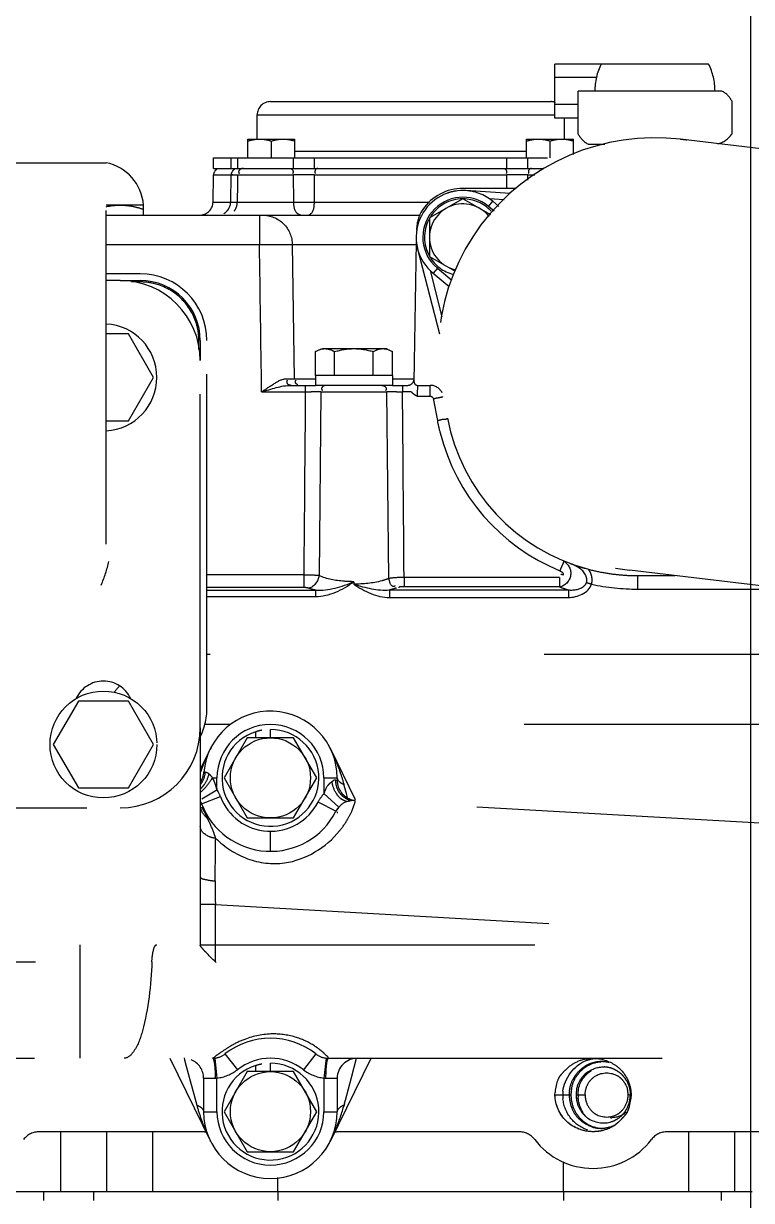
# Model space of a CAD drawing. Header units: millimetres. Extents: x 17886 to 18265, y -8727 to -7321.
# Drawn here: x 17937.398 to 17938.488, y -8656.784 to -8655.021 of the extents above; entities that cross this region are included whole.
import ezdxf

# ---------------------------------------------------------------- set-up
doc = ezdxf.new("R2010")
doc.units = ezdxf.units.MM
doc.linetypes.add('EPL_DASH', pattern=[1, 0.5, -0.5])
for name, color, linetype in [('2630754_DKREDXF_CONTINUOUS_LINE', 7, 'Continuous'), ('3884027_DKREDXF_CONTINUOUS_LINE', 7, 'Continuous'), ('8T4224_DXF_CONTINUOUS_LINE', 7, 'Continuous'), ('8T4908_DXF_CONTINUOUS_LINE', 7, 'Continuous')]:
    doc.layers.add(name, color=color, linetype=linetype)
doc.layers.add('CRTANJE', color=4, linetype='Continuous', lineweight=30)

msp = doc.modelspace()

# ---------------------------------------------------------------- linework, layer by layer
at = {"layer": '2630754_DKREDXF_CONTINUOUS_LINE', "color": 7, "linetype": 'EPL_DASH'}
for p, q in [((17937.52197, -8655.80057), (17937.52197, -8654.47557)), ((17937.02197, -8655.22907), (17937.52197, -8655.22907)), ((17937.54297, -8655.40557), (17937.52197, -8655.40557)), ((17937.66297, -8656.07557), (17937.66297, -8655.52557)), ((17936.99297, -8656.19557), (17937.54297, -8656.19557))]:
    msp.add_line(p, q, dxfattribs=at)
for centre, radius, start, end in [((17937.54297, -8655.52557), 0.12, 0, 90), ((17937.26797, -8655.80057), 0.26, 167.99041, 12.00959), ((17937.26797, -8655.80057), 0.254, 180, 0), ((17937.51797, -8656.05057), 0.045, 25.22673, 154.77327), ((17937.54297, -8656.07557), 0.12, 270, 0)]:
    msp.add_arc(centre, radius, start, end, dxfattribs=at)
at = {"layer": '3884027_DKREDXF_CONTINUOUS_LINE', "color": 6, "linetype": 'EPL_DASH'}
for p, q in [((17938.19355, -8655.16213), (17938.19355, -8655.0813)), ((17938.42397, -8655.0813), (17938.19355, -8655.0813)), ((17938.25585, -8655.10151), (17938.19355, -8655.10151)), ((17938.22855, -8655.18608), (17938.22855, -8655.12172)), ((17937.76797, -8655.13757), (17938.18797, -8655.13757)), ((17938.22855, -8655.14192), (17938.19355, -8655.14192)), ((17938.45855, -8655.13658), (17938.45855, -8655.18608)), ((17937.74797, -8655.19357), (17937.74797, -8655.15757)), ((17937.74797, -8655.15757), (17938.19355, -8655.15757)), ((17938.22855, -8655.16213), (17938.19355, -8655.16213)), ((17938.20797, -8655.19357), (17938.20797, -8655.16213)), ((17937.73437, -8655.22157), (17937.73437, -8655.19357)), ((17937.73437, -8655.19357), (17937.80437, -8655.19357)), ((17937.76937, -8655.22157), (17937.76937, -8655.19669)), ((17937.80437, -8655.22157), (17937.80437, -8655.19357)), ((17938.15157, -8655.22157), (17938.15157, -8655.19357)), ((17938.15157, -8655.19357), (17938.22157, -8655.19357)), ((17938.18657, -8655.22157), (17938.18657, -8655.19669)), ((17938.22157, -8655.21668), (17938.22157, -8655.19357)), ((17939.77205, -8655.35852), (17938.38175, -8655.19397)), ((17937.80437, -8655.21157), (17938.15157, -8655.21157)), ((17937.68297, -8655.23757), (17937.68297, -8655.22157)), ((17937.68297, -8655.22157), (17938.2087, -8655.22157)), ((17937.70937, -8655.23757), (17937.70937, -8655.22157)), ((17937.7194, -8655.23757), (17937.7194, -8655.22157)), ((17937.80257, -8655.23757), (17937.80257, -8655.22157)), ((17937.83383, -8655.23757), (17937.83383, -8655.22157)), ((17938.12211, -8655.23757), (17938.12211, -8655.22157)), ((17938.15337, -8655.23757), (17938.15337, -8655.22157)), ((17937.68209, -8655.28792), (17937.6828, -8655.24739)), ((17937.6828, -8655.24739), (17937.80261, -8655.24739)), ((17937.70849, -8655.28792), (17937.7092, -8655.24739)), ((17937.71156, -8655.24739), (17937.7092, -8655.24739)), ((17937.71897, -8655.26091), (17937.71922, -8655.24739)), ((17937.80276, -8655.28792), (17937.80261, -8655.24739)), ((17937.83382, -8655.28792), (17937.83382, -8655.24739)), ((17937.83382, -8655.24739), (17938.12211, -8655.24739)), ((17938.12211, -8655.26757), (17938.12211, -8655.24739)), ((17938.1533, -8655.2552), (17938.15332, -8655.24739)), ((17938.15332, -8655.24739), (17938.1636, -8655.24739)), ((17937.71847, -8655.28792), (17937.71897, -8655.26091)), ((17938.13604, -8655.26757), (17938.05611, -8655.26757)), ((17938.12672, -8655.27501), (17938.0605, -8655.27084)), ((17937.68209, -8655.28792), (17937.80276, -8655.28792)), ((17937.83382, -8655.28792), (17938.00588, -8655.28792)), ((17938.05611, -8655.28297), (17938.00611, -8655.31184)), ((17938.09797, -8655.30714), (17938.05611, -8655.28297)), ((17938.09438, -8655.2945), (17938.10076, -8655.28679)), ((17938.11776, -8655.28447), (17938.09586, -8655.28309)), ((17938.1101, -8655.29453), (17938.10076, -8655.28679)), ((17937.57797, -8655.29257), (17937.52197, -8655.29257)), ((17937.52197, -8655.30757), (17937.99125, -8655.30757)), ((17937.57797, -8655.30757), (17937.57797, -8655.29257)), ((17937.75158, -8655.30757), (17937.75158, -8655.35178)), ((17938.10315, -8655.30176), (17938.09438, -8655.2945)), ((17938.00611, -8655.31184), (17938.00611, -8655.36957)), ((17937.98703, -8655.33009), (17937.98709, -8655.32667)), ((17937.52197, -8655.35178), (17937.75158, -8655.35178)), ((17937.80392, -8655.55274), (17937.80078, -8655.35178)), ((17937.80078, -8655.35178), (17937.98665, -8655.35178)), ((17937.98306, -8655.55748), (17937.98673, -8655.34738)), ((17937.98829, -8655.35804), (17938.02089, -8655.48557)), ((17938.00611, -8655.36957), (17938.04437, -8655.39167)), ((17938.00691, -8655.3905), (17938.02471, -8655.46014)), ((17938.01784, -8655.38692), (17938.01146, -8655.39462)), ((17938.01146, -8655.39462), (17938.03556, -8655.41458)), ((17938.01784, -8655.38692), (17938.03943, -8655.40479)), ((17937.54297, -8655.40557), (17937.57297, -8655.40557)), ((17937.66297, -8655.49557), (17937.66297, -8655.52557)), ((17937.83523, -8655.54757), (17937.83523, -8655.51203)), ((17937.84599, -8655.50757), (17937.94297, -8655.50757)), ((17937.8641, -8655.54757), (17937.8641, -8655.51203)), ((17937.92184, -8655.54757), (17937.92184, -8655.51203)), ((17937.9507, -8655.54757), (17937.9507, -8655.51203)), ((17937.80392, -8655.55274), (17937.83547, -8655.55274)), ((17937.83547, -8655.54757), (17937.83547, -8655.56257)), ((17937.86387, -8655.54757), (17937.83547, -8655.54757)), ((17937.92136, -8655.54757), (17937.86458, -8655.54757)), ((17937.95047, -8655.54757), (17937.92207, -8655.54757)), ((17937.95047, -8655.54757), (17937.95047, -8655.56257)), ((17937.95047, -8655.55274), (17937.98314, -8655.55274)), ((17937.75484, -8655.57239), (17937.82019, -8655.57239)), ((17937.79895, -8655.56257), (17937.83547, -8655.56257)), ((17937.82019, -8655.56257), (17937.82019, -8655.57239)), ((17937.84353, -8655.57239), (17937.84082, -8655.84766)), ((17937.84353, -8655.57239), (17937.85527, -8655.57239)), ((17937.85527, -8655.57239), (17937.86942, -8655.57239)), ((17937.86942, -8655.57239), (17937.91652, -8655.57239)), ((17937.91652, -8655.57239), (17937.93068, -8655.57239)), ((17937.93068, -8655.57239), (17937.93493, -8655.57239)), ((17937.93493, -8655.57239), (17937.94241, -8655.57239)), ((17937.94516, -8655.85187), (17937.94241, -8655.57239)), ((17937.95047, -8655.56257), (17937.96575, -8655.56257)), ((17937.98806, -8655.56257), (17938.00718, -8655.56257)), ((17938.00718, -8655.57131), (17938.00718, -8655.56351)), ((17938.00718, -8655.57877), (17938.00718, -8655.57131)), ((17937.98769, -8655.57877), (17938.00718, -8655.57877)), ((17937.81793, -8655.84664), (17937.67297, -8655.84664)), ((17937.81793, -8655.84664), (17937.81793, -8655.86551)), ((17938.20066, -8655.85034), (17937.96804, -8655.85034)), ((17938.20066, -8655.85034), (17938.20066, -8655.86449)), ((17939.69565, -8656.00401), (17938.30535, -8655.83946)), ((17938.31797, -8655.86779), (17938.31797, -8655.84757)), ((17938.31797, -8655.84757), (17938.37384, -8655.84757)), ((17937.81793, -8655.86551), (17937.67297, -8655.86551)), ((17937.67297, -8655.86943), (17937.83552, -8655.86943)), ((17937.83552, -8655.86943), (17937.83552, -8655.87887)), ((17937.89297, -8655.85667), (17937.89297, -8655.86037)), ((17937.9461, -8655.86902), (17937.9461, -8655.87542)), ((17937.9461, -8655.86902), (17938.21401, -8655.86902)), ((17938.20068, -8655.86449), (17937.96804, -8655.86449)), ((17938.21401, -8655.86902), (17938.21401, -8655.88035)), ((17938.31797, -8655.86779), (17938.5447, -8655.86779)), ((17937.67297, -8655.87887), (17937.83552, -8655.87887)), ((17937.9461, -8655.87542), (17937.9461, -8655.88035)), ((17937.9461, -8655.88035), (17938.21401, -8655.88035)), ((17938.67797, -8655.96557), (17937.67297, -8655.96557)), ((17937.66297, -8656.07557), (17937.66297, -8656.40057)), ((17937.708, -8656.07057), (17937.66938, -8656.07057)), ((17938.64799, -8656.07057), (17937.82797, -8656.07057)), ((17937.73333, -8656.09057), (17937.69869, -8656.15057)), ((17937.80261, -8656.09057), (17937.73333, -8656.09057)), ((17937.83725, -8656.15057), (17937.80261, -8656.09057)), ((17937.67817, -8656.10657), (17937.66297, -8656.13759)), ((17937.67817, -8656.10657), (17937.67818, -8656.10655)), ((17937.89555, -8656.18368), (17937.85773, -8656.10648)), ((17937.69869, -8656.15057), (17937.73333, -8656.21057)), ((17937.80261, -8656.21057), (17937.83725, -8656.15057)), ((17937.84797, -8656.15057), (17937.84797, -8656.17418)), ((17937.84797, -8656.15057), (17937.86797, -8656.15057)), ((17937.86796, -8656.15441), (17937.86583, -8656.15411)), ((17937.86797, -8656.15057), (17937.86797, -8656.15441)), ((17937.66544, -8656.18214), (17937.68797, -8656.16826)), ((17937.8786, -8656.16187), (17937.87817, -8656.16027)), ((17937.88139, -8656.17226), (17937.8786, -8656.16187)), ((17937.88189, -8656.17411), (17937.88139, -8656.17226)), ((17937.66498, -8656.1892), (17937.69307, -8656.17866)), ((17937.86595, -8656.20057), (17937.83923, -8656.18694)), ((17937.87032, -8656.1942), (17937.84797, -8656.17418)), ((17937.88239, -8656.176), (17937.88189, -8656.17411)), ((17937.88396, -8656.18184), (17937.88239, -8656.176)), ((17938.57628, -8656.22284), (17937.89091, -8656.18406)), ((17937.87032, -8656.1942), (17937.86595, -8656.20057)), ((17937.86797, -8656.20149), (17937.86797, -8656.20349)), ((17937.73333, -8656.21057), (17937.80261, -8656.21057)), ((17937.76797, -8656.26057), (17937.76797, -8656.23057)), ((17937.68552, -8656.34032), (17937.66297, -8656.34032)), ((17937.68552, -8656.40057), (17937.68552, -8656.34032)), ((17937.68552, -8656.34032), (17938.54724, -8656.38908)), ((17936.66396, -8656.40057), (17938.66775, -8656.40057)), ((17937.48297, -8656.57057), (17937.48297, -8656.40057)), ((17936.91643, -8656.42607), (17937.6856, -8656.42607)), ((17936.91457, -8656.57057), (17937.68137, -8656.57057)), ((17937.61741, -8656.57057), (17937.67821, -8656.69466)), ((17937.63874, -8656.56994), (17937.63957, -8656.57305)), ((17937.63957, -8656.57305), (17937.64206, -8656.58231)), ((17937.69993, -8656.56414), (17937.71848, -8656.58771)), ((17937.83601, -8656.56414), (17937.81746, -8656.58771)), ((17937.85457, -8656.57057), (17938.57797, -8656.57057)), ((17937.85777, -8656.69457), (17937.91853, -8656.57057)), ((17937.88937, -8656.59913), (17937.89703, -8656.57057)), ((17937.64206, -8656.58231), (17937.65777, -8656.64087)), ((17937.73333, -8656.59057), (17937.69869, -8656.65057)), ((17937.80261, -8656.59057), (17937.73333, -8656.59057)), ((17937.83725, -8656.65057), (17937.80261, -8656.59057)), ((17937.66797, -8656.60057), (17937.66797, -8656.65057)), ((17937.66797, -8656.60057), (17937.68533, -8656.60057)), ((17937.68797, -8656.65057), (17937.68797, -8656.6002)), ((17937.84797, -8656.6002), (17937.84797, -8656.65057)), ((17937.85061, -8656.60057), (17937.86797, -8656.60057)), ((17937.86797, -8656.60057), (17937.86797, -8656.65057)), ((17937.88022, -8656.63325), (17937.88937, -8656.59913)), ((17938.19403, -8656.62557), (17938.21786, -8656.62557)), ((17938.22558, -8656.62557), (17938.22813, -8656.62557)), ((17937.66797, -8656.65057), (17937.68797, -8656.65057)), ((17937.69869, -8656.65057), (17937.73333, -8656.71057)), ((17937.80261, -8656.71057), (17937.83725, -8656.65057)), ((17937.84797, -8656.65057), (17937.86797, -8656.65057)), ((17937.66405, -8656.68057), (17937.42221, -8656.68057)), ((17937.4542, -8656.77057), (17937.4542, -8656.68057)), ((17937.52297, -8656.77057), (17937.52297, -8656.68057)), ((17937.59174, -8656.77057), (17937.59174, -8656.68057)), ((17938.13973, -8656.68057), (17937.87189, -8656.68057)), ((17938.60405, -8656.68057), (17938.36221, -8656.68057)), ((17938.3942, -8656.77057), (17938.3942, -8656.68057)), ((17938.46297, -8656.77057), (17938.46297, -8656.68057)), ((17937.85777, -8656.69457), (17937.85776, -8656.69459)), ((17937.73333, -8656.71057), (17937.80261, -8656.71057)), ((17938.20665, -8656.77057), (17938.20665, -8656.72624)), ((17937.77929, -8656.77057), (17937.77929, -8656.74905)), ((17937.42799, -8656.77057), (17937.42799, -8656.78357)), ((17937.50297, -8656.77057), (17937.50297, -8656.78357)), ((17938.20665, -8656.77057), (17937.77929, -8656.77057)), ((17938.44297, -8656.77057), (17938.44297, -8656.78357))]:
    msp.add_line(p, q, dxfattribs=at)
at = {"layer": '3884027_DKREDXF_CONTINUOUS_LINE', "color": 7, "linetype": 'EPL_DASH'}
for p, q in [((17938.44369, -8655.12172), (17938.22855, -8655.12172)), ((17938.26863, -8655.20172), (17938.24419, -8655.20172)), ((17937.68297, -8655.23757), (17937.7092, -8655.23757)), ((17937.70937, -8655.23757), (17938.17714, -8655.23757)), ((17937.57297, -8655.39557), (17937.52197, -8655.39557)), ((17937.57297, -8655.40769), (17937.55992, -8655.40778)), ((17937.66076, -8655.50862), (17937.66085, -8655.49557)), ((17937.67297, -8656.04557), (17937.67297, -8655.49557)), ((17937.95047, -8655.56257), (17937.83547, -8655.56257)), ((17937.96575, -8655.56257), (17937.96575, -8655.57239)), ((17937.96575, -8655.56257), (17937.97314, -8655.56257)), ((17937.97883, -8655.57239), (17937.96575, -8655.57239)), ((17937.98785, -8655.57192), (17937.98776, -8655.57543)), ((17937.98789, -8655.57007), (17937.98785, -8655.57192)), ((17937.98793, -8655.56825), (17937.98789, -8655.57007)), ((17937.98804, -8655.56351), (17937.98793, -8655.56825)), ((17937.98773, -8655.5771), (17937.98769, -8655.57877)), ((17937.98776, -8655.57543), (17937.98773, -8655.5771)), ((17938.01164, -8655.58245), (17938.01787, -8655.61521)), ((17937.96804, -8655.85034), (17937.96804, -8655.86449)), ((17937.7459, -8656.09057), (17937.7459, -8656.08151)), ((17937.76797, -8656.09057), (17937.76797, -8656.07807)), ((17937.68129, -8656.15057), (17937.68797, -8656.15057)), ((17937.68797, -8656.16826), (17937.68797, -8656.15057)), ((17937.89436, -8656.18426), (17937.8924, -8656.18421)), ((17937.68467, -8656.57039), (17937.68797, -8656.6002)), ((17937.76797, -8656.59057), (17937.76797, -8656.57807)), ((17937.85127, -8656.57039), (17937.84797, -8656.6002)), ((17937.7459, -8656.59057), (17937.7459, -8656.58151)), ((17938.22813, -8656.62557), (17938.23907, -8656.62557)), ((17938.30505, -8656.62557), (17938.30347, -8656.62557)), ((17937.77929, -8656.77057), (17937.26665, -8656.77057)), ((17937.77929, -8656.77057), (17937.77929, -8656.78357)), ((17938.20665, -8656.77057), (17938.20665, -8656.78357)), ((17938.48918, -8656.77057), (17938.20665, -8656.77057))]:
    msp.add_line(p, q, dxfattribs=at)
at = {"layer": '3884027_DKREDXF_CONTINUOUS_LINE', "color": 6, "linetype": 'EPL_DASH'}
msp.add_lwpolyline([(17938.00718, -8655.57877), (17938.00773, -8655.5788), (17938.00825, -8655.5789), (17938.00875, -8655.57906), (17938.00924, -8655.57927), (17938.00972, -8655.57954), (17938.01016, -8655.57988), (17938.0106, -8655.58032), (17938.01102, -8655.5809), (17938.01139, -8655.58163), (17938.01164, -8655.58245)], dxfattribs=at)
at = {"layer": '3884027_DKREDXF_CONTINUOUS_LINE', "color": 7, "linetype": 'EPL_DASH'}
for points in [[(17937.68533, -8656.60057), (17937.68541, -8656.60057), (17937.68572, -8656.60056), (17937.68604, -8656.60054), (17937.68642, -8656.60051), (17937.68673, -8656.60047), (17937.68704, -8656.60042), (17937.68735, -8656.60035), (17937.68766, -8656.60028), (17937.68797, -8656.6002)], [(17937.84797, -8656.6002), (17937.84809, -8656.60024), (17937.8484, -8656.60031), (17937.84872, -8656.60038), (17937.84903, -8656.60044), (17937.84935, -8656.60048), (17937.84966, -8656.60052), (17937.84998, -8656.60055), (17937.85029, -8656.60056), (17937.85061, -8656.60057)]]:
    msp.add_lwpolyline(points, dxfattribs=at)
at = {"layer": '3884027_DKREDXF_CONTINUOUS_LINE', "color": 6, "linetype": 'EPL_DASH'}
for centre in [(17937.76797, -8656.15057), (17937.76797, -8656.65057)]:
    msp.add_circle(centre, 0.06, dxfattribs=at)
for centre, radius, start, end in [((17938.34355, -8655.12172), 0.09, 153.31724, 180), ((17938.34355, -8655.12172), 0.09, 0, 26.68276), ((17938.43125, -8655.14902), 0.03, 24.49465, 65.50535), ((17937.76797, -8655.15757), 0.02, 90, 180), ((17938.18797, -8655.15757), 0.02, 71.11312, 90), ((17938.34355, -8655.51672), 0.325, 81.54453, 83.24882), ((17937.50797, -8655.29776), 0.07019, 4.24219, 78.47991), ((17937.6928, -8655.24757), 0.01, 119.66546, 178.99998), ((17937.7192, -8655.24757), 0.01, 119.66009, 178.9998), ((17937.81594, -8658.44007), 3.1927, 90.10672, 90.23921), ((17937.81809, -8659.48559), 4.23822, 89.89054, 90.10949), ((17937.81986, -8658.71816), 3.4708, 89.76962, 89.89555), ((17938.13623, -8658.77501), 3.52764, 90.10543, 90.22935), ((17938.13784, -8659.48633), 4.23896, 89.8905, 90.10945), ((17938.14014, -8658.39009), 3.14272, 89.75975, 89.89432), ((17938.05611, -8655.34071), 0.07, 92.35274, 230.37004), ((17938.05611, -8655.34071), 0.07314, 90, 145.3234), ((17938.05611, -8655.34071), 0.07, 50.37004, 89.06152), ((17937.66209, -8655.28757), 0.02, 274.57723, 359), ((17937.6885, -8655.28757), 0.02, 299.66666, 359.00008), ((17937.81829, -8653.40655), 1.88143, 269.52701, 270.47274), ((17938.05611, -8655.34071), 0.06, 50.37004, 230.37004), ((17938.05611, -8655.34071), 0.05, 38.15226, 257.80232), ((17938.03708, -8655.32754), 0.05, 145.3234, 179), ((17937.57297, -8655.49557), 0.09, 0, 90), ((17937.79037, -8653.19073), 2.36206, 270.02861, 270.22418), ((17937.97314, -8655.55257), 0.01, 336.75, 359), ((17937.83299, -8659.28845), 3.71607, 89.93843, 90.06174), ((17937.83502, -8657.62265), 2.05027, 89.76202, 89.94497), ((17937.95276, -8658.25458), 2.68221, 89.91065, 90.22123), ((17938.00718, -8655.58257), 0.02, 26.49025, 90), ((17938.31702, -8655.55833), 0.30452, 190.76515, 194.29177), ((17938.31797, -8655.55757), 0.29, 190.74007, 255.23795), ((17938.31792, -8655.55815), 0.30544, 194.28366, 247.58903), ((17938.31815, -8655.55669), 0.2909, 255.2472, 260.1677), ((17938.31806, -8655.5573), 0.29028, 260.16563, 265.08802), ((17938.31782, -8655.56005), 0.28751, 265.08729, 270.02893), ((17938.31622, -8655.54638), 0.33844, 250.03933, 252.42255), ((17938.08842, -8656.36872), 0.53281, 72.49817, 73.35884), ((17938.31798, -8655.53108), 0.33671, 258.11808, 269.99814), ((17937.76797, -8656.15057), 0.1, 0, 175.21701), ((17937.76797, -8656.15057), 0.08, 0, 180), ((17937.76797, -8656.15057), 0.0725, 107.72353, 90), ((17937.56109, -8656.25037), 0.32979, 19.70549, 22.96746), ((17937.63842, -8656.13973), 0.03, 324.93991, 355.21701), ((17937.63738, -8656.13967), 0.03317, 349.62341, 355.45994), ((17937.62822, -8656.1321), 0.04958, 342.9588, 345.18777), ((17937.59461, -8656.0967), 0.10206, 327.15826, 328.14123), ((17937.89797, -8656.15441), 0.03, 180, 254.26526), ((17937.59773, -8656.23717), 0.29084, 19.03058, 19.69179), ((17937.64005, -8656.14102), 0.03018, 322.40736, 326.60255), ((17937.63714, -8656.13851), 0.03865, 318.28982, 321.19854), ((17937.63499, -8656.13678), 0.04141, 321.19584, 324.04538), ((17937.63689, -8656.19974), 0.06, 20.56139, 31.64029), ((17937.88969, -8656.12972), 0.03265, 245.56557, 249.34932), ((17937.63689, -8656.19974), 0.03, 20.56139, 29.53252), ((17937.63797, -8656.17729), 0.03, 332.85218, 335.88773), ((17937.76797, -8656.15057), 0.11, 200.56139, 332.96142), ((17937.76797, -8656.15057), 0.08, 200.56139, 332.96142), ((17937.89267, -8656.21421), 0.06, 138.15636, 152.96142), ((17937.89267, -8656.21421), 0.03, 90, 152.96142), ((17937.89961, -8656.15308), 0.03906, 211.59042, 214.65222), ((17937.89498, -8656.1563), 0.02875, 216.63382, 220.85814), ((17937.89269, -8656.15899), 0.02519, 239.06083, 244.22152), ((17937.88282, -8656.1732), 0.01225, 256.64131, 264.88377), ((17937.89247, -8656.15945), 0.02468, 244.22042, 249.75558), ((17937.88272, -8656.17428), 0.01116, 264.88152, 274.38053), ((17937.88277, -8656.17502), 0.01042, 274.40086, 284.14244), ((17937.89237, -8656.1597), 0.02441, 249.76397, 255.75076), ((17937.89232, -8656.15993), 0.02418, 255.74529, 262.36163), ((17937.89226, -8656.16033), 0.02377, 262.36535, 266.75501), ((17941.16665, -8656.30611), 3.4813, 179.97878, 180.56307), ((17937.76797, -8656.65057), 0.11, 51.78679, 128.21321), ((17937.7725, -8656.64878), 0.11464, 72.52214, 90.59627), ((17937.77264, -8656.64786), 0.11372, 57.34706, 72.45048), ((17937.77544, -8656.64355), 0.10858, 51.78332, 57.36373), ((17937.63797, -8656.60057), 0.03, 0, 67.6487), ((17937.68137, -8656.54057), 0.03, 270, 273.52308), ((17937.68137, -8656.54057), 0.03, 276.31776, 308.21321), ((17937.76797, -8656.65057), 0.0725, 107.72353, 90), ((17937.76797, -8656.65057), 0.08, 51.78679, 128.21321), ((17937.85457, -8656.54057), 0.03, 231.78679, 263.68224), ((17937.89797, -8656.60057), 0.03, 90, 180), ((17938.26321, -8656.62177), 0.04611, 108.73031, 115.98389), ((17938.26361, -8656.62298), 0.04738, 98.39846, 108.71723), ((17938.26366, -8656.62329), 0.0477, 96.38959, 98.40592), ((17938.26366, -8656.6233), 0.04771, 94.36021, 96.38974), ((17938.26365, -8656.6232), 0.0476, 90.10606, 94.36157), ((17938.26365, -8656.62298), 0.04738, 88.23343, 90.10469), ((17938.2637, -8656.62216), 0.04656, 76.45931, 88.25767), ((17937.68137, -8656.54057), 0.06, 276.31776, 308.21321), ((17937.85457, -8656.54057), 0.06, 231.78679, 263.68224), ((17938.26532, -8656.62506), 0.04999, 143.87533, 154.2355), ((17938.26791, -8656.62484), 0.04989, 137.38324, 148.17525), ((17938.2673, -8656.62431), 0.04908, 131.8974, 137.35629), ((17938.26689, -8656.62386), 0.04847, 120.89758, 131.89909), ((17938.26341, -8656.62211), 0.0465, 116.02384, 122.24099), ((17938.25196, -8656.62733), 0.05652, 44.44484, 54.89212), ((17938.27802, -8656.62473), 0.04931, 154.2797, 156.84418), ((17938.27798, -8656.62471), 0.04926, 150.94899, 154.27191), ((17938.27073, -8656.62449), 0.03239, 45.66673, 59.0879), ((17938.2701, -8656.62509), 0.03326, 32.43702, 45.61307), ((17938.26057, -8656.62558), 0.05496, 175.75748, 179.98794), ((17938.25997, -8656.62555), 0.05437, 180.01657, 184.65243), ((17938.2617, -8656.62565), 0.0561, 174.28246, 175.76747), ((17938.26139, -8656.62545), 0.05579, 184.63868, 186.26464), ((17938.26628, -8656.62557), 0.05102, 178.74867, 179.99938), ((17938.26375, -8656.62557), 0.04848, 180.00288, 181.85881), ((17938.26657, -8656.62557), 0.0513, 177.48401, 178.74872), ((17938.26462, -8656.62554), 0.04936, 181.85873, 183.73325), ((17938.26697, -8656.62559), 0.0517, 174.16529, 177.48171), ((17938.26604, -8656.62543), 0.05078, 183.7465, 188.63942), ((17938.26969, -8656.62558), 0.05183, 169.47056, 179.98994), ((17938.26969, -8656.62556), 0.05183, 180.01006, 190.52944), ((17938.2775, -8656.62556), 0.04894, 180.01182, 183.81428), ((17938.26883, -8656.6256), 0.03464, 0.05476, 12.87815), ((17938.31403, -8656.76883), 0.45425, 163.63821, 163.85938), ((17938.57564, -8656.8251), 0.72139, 164.99602, 165.20351), ((17938.2677, -8656.62518), 0.05246, 188.63951, 194.6358), ((17938.26831, -8656.62503), 0.05308, 194.62347, 204.59614), ((17937.97485, -8656.55076), 0.32979, 199.70549, 202.96746), ((17937.76797, -8656.65057), 0.1, 180, 0), ((17937.76797, -8656.65057), 0.08, 180, 0), ((17938.26791, -8656.62629), 0.04989, 211.82475, 222.61676), ((17938.2673, -8656.62683), 0.04908, 222.64371, 228.1026), ((17938.26689, -8656.62728), 0.04847, 228.10091, 239.10242), ((17938.27928, -8656.62848), 0.03109, 264.71857, 269.93593), ((17937.42221, -8656.71057), 0.03, 90, 142.6168), ((17937.66405, -8656.71057), 0.03, 74.63588, 90), ((17937.87189, -8656.71057), 0.03, 90, 109.20459), ((17938.13973, -8656.71057), 0.03, 37.3832, 90), ((17938.26329, -8656.62976), 0.04577, 253.29992, 256.39889), ((17938.26337, -8656.62935), 0.04618, 256.42641, 264.81484), ((17938.26347, -8656.62834), 0.0472, 264.79978, 270.10938), ((17938.26348, -8656.62797), 0.04757, 270.10518, 273.09452), ((17938.26347, -8656.62785), 0.04769, 273.09404, 276.08407), ((17938.25728, -8656.63369), 0.04539, 303.17049, 306.63689), ((17938.36221, -8656.71057), 0.03, 90, 142.6168), ((17938.25097, -8656.62557), 0.11, 217.3832, 322.6168)]:
    msp.add_arc(centre, radius, start, end, dxfattribs=at)
at = {"layer": '3884027_DKREDXF_CONTINUOUS_LINE', "color": 7, "linetype": 'EPL_DASH'}
for centre, radius, start, end in [((17938.34355, -8655.51672), 0.325, 83.24882, 263.25122), ((17938.26355, -8655.16672), 0.04, 208.95502, 241.04498), ((17938.4294, -8655.16672), 0.035, 283.79572, 326.40744), ((17938.05611, -8655.34071), 0.07, 98.39483, 110.34377), ((17938.05611, -8655.34071), 0.07, 89.06152, 92.35274), ((17938.05611, -8655.34071), 0.0575, 90.40815, 147.21512), ((17938.05611, -8655.34071), 0.0575, 42.81782, 89.59185), ((17938.05611, -8655.34071), 0.0575, 152.39826, 209.59185), ((17938.05611, -8655.34071), 0.07, 188.38733, 194.33816), ((17938.05611, -8655.34071), 0.0575, 210.40815, 255.57774), ((17937.57297, -8655.49557), 0.1, 0, 90), ((17937.57338, -8655.49491), 0.08722, 73.25783, 90.27246), ((17937.57372, -8655.49516), 0.08714, 5.40861, 16.76822), ((17937.57442, -8655.49507), 0.08643, 359.66673, 5.38825), ((17937.97314, -8655.55257), 0.01, 270, 336.75), ((17937.99897, -8655.55204), 0.02864, 225.30114, 230.47437), ((17938.00201, -8655.54835), 0.03341, 230.47316, 235.03749), ((17938.00544, -8655.54345), 0.0394, 235.0352, 239.04251), ((17938.00933, -8655.53697), 0.04695, 239.04289, 242.62455), ((17937.86942, -8654.83253), 0.76329, 280.73828, 281.29606), ((17937.29797, -8655.77057), 0.235, 337.16315, 346.28306), ((17937.57297, -8656.04557), 0.045, 133.43437, 149.07699), ((17937.57297, -8656.04557), 0.1, 331.88463, 0), ((17937.76797, -8656.15057), 0.0725, 100.12193, 107.72353), ((17937.62371, -8656.18213), 0.06567, 23.3401, 28.72522), ((17937.62826, -8656.18019), 0.06072, 17.48569, 23.3584), ((17938.37757, -8655.97824), 0.7153, 195.27443, 195.40565), ((17937.68137, -8656.54057), 0.03, 273.52308, 276.31776), ((17937.85457, -8656.54057), 0.03, 263.68224, 270), ((17937.76797, -8656.65057), 0.0725, 100.12193, 107.72353), ((17938.2671, -8656.6245), 0.04121, 126.98759, 138.9905), ((17938.26974, -8656.62458), 0.04132, 132.9977, 138.99293), ((17938.26936, -8656.62418), 0.04077, 120.90571, 132.99322), ((17938.26615, -8656.62277), 0.0392, 84.90714, 88.13624), ((17938.2661, -8656.62306), 0.0395, 71.41928, 84.87095), ((17938.26601, -8656.62329), 0.03974, 65.24735, 71.40078), ((17938.26573, -8656.62385), 0.04037, 53.04821, 65.21665), ((17938.26521, -8656.6245), 0.04121, 41.0095, 53.01241), ((17937.46081, -8656.60057), 0.22452, 0.00026, 0.33093), ((17938.07513, -8656.60057), 0.22452, 179.66907, 179.99974), ((17938.27007, -8656.62487), 0.04176, 138.98869, 144.94224), ((17938.26453, -8656.62506), 0.04208, 29.14198, 40.97773), ((17938.26913, -8656.62558), 0.04355, 168.41945, 179.98661), ((17938.26913, -8656.62556), 0.04355, 180.01339, 191.58055), ((17938.27168, -8656.62558), 0.04355, 168.41945, 179.98661), ((17938.27365, -8656.62556), 0.03458, 180.01837, 192.86453), ((17938.26883, -8656.62553), 0.03464, 347.12185, 359.94524), ((17938.27326, -8656.62563), 0.03418, 192.88763, 199.37008), ((17938.26453, -8656.62607), 0.04208, 319.02227, 330.85802), ((17938.2671, -8656.62663), 0.04121, 221.0095, 233.01241), ((17938.27166, -8656.62686), 0.03213, 232.37622, 239.12904), ((17938.26601, -8656.62785), 0.03974, 288.59922, 294.75265), ((17938.26573, -8656.62729), 0.04037, 294.78335, 306.95179), ((17938.27073, -8656.62664), 0.03239, 300.9121, 314.33327), ((17938.26521, -8656.62663), 0.04121, 306.98759, 318.9905)]:
    msp.add_arc(centre, radius, start, end, dxfattribs=at)
at = {"layer": '3884027_DKREDXF_CONTINUOUS_LINE', "color": 6, "linetype": 'EPL_DASH'}
msp.add_ellipse((17937.98806, -8655.55756), major_axis=(-0.00009, -0.005), ratio=0.9993906, start_param=-1.5707963, end_param=0.0174427, dxfattribs=at)
for points in [[(17937.73437, -8655.19669), (17937.74, -8655.19482), (17937.74595, -8655.19357), (17937.75187, -8655.19357)], [(17937.75187, -8655.19357), (17937.7578, -8655.19357), (17937.76375, -8655.19482), (17937.76937, -8655.19669)], [(17937.76937, -8655.19669), (17937.775, -8655.19482), (17937.78095, -8655.19357), (17937.78687, -8655.19357)], [(17937.78687, -8655.19357), (17937.7928, -8655.19357), (17937.79875, -8655.19482), (17937.80437, -8655.19669)], [(17938.15157, -8655.19669), (17938.15719, -8655.19482), (17938.16314, -8655.19357), (17938.16907, -8655.19357)], [(17938.16907, -8655.19357), (17938.17499, -8655.19357), (17938.18094, -8655.19482), (17938.18657, -8655.19669)], [(17938.18657, -8655.19669), (17938.19219, -8655.19482), (17938.19814, -8655.19357), (17938.20407, -8655.19357)], [(17938.20407, -8655.19357), (17938.20999, -8655.19357), (17938.21594, -8655.19482), (17938.22157, -8655.19669)], [(17937.72755, -8655.23757), (17937.72465, -8655.23757), (17937.72042, -8655.23957), (17937.72038, -8655.24247)], [(17937.52197, -8655.29492), (17937.52885, -8655.29342), (17937.53593, -8655.29257), (17937.54297, -8655.29257)], [(17937.54297, -8655.29257), (17937.54989, -8655.29257), (17937.55684, -8655.29339), (17937.56361, -8655.29485)], [(17937.56361, -8655.29485), (17937.56847, -8655.29589), (17937.57326, -8655.29725), (17937.57797, -8655.29882)], [(17937.71347, -8655.30183), (17937.71505, -8655.29997), (17937.71628, -8655.29776), (17937.71711, -8655.29546)], [(17937.75484, -8655.57239), (17937.75374, -8655.49886), (17937.75266, -8655.42532), (17937.75158, -8655.35178)], [(17937.83523, -8655.51203), (17937.8396, -8655.50952), (17937.84463, -8655.50757), (17937.84967, -8655.50757)], [(17937.84967, -8655.50757), (17937.85333, -8655.50757), (17937.85702, -8655.50858), (17937.86035, -8655.51009)], [(17937.8641, -8655.51203), (17937.87346, -8655.50933), (17937.88323, -8655.50757), (17937.89297, -8655.50757)], [(17937.89297, -8655.50757), (17937.90271, -8655.50757), (17937.91248, -8655.50933), (17937.92184, -8655.51203)], [(17937.92184, -8655.51203), (17937.9262, -8655.50952), (17937.93123, -8655.50757), (17937.93627, -8655.50757)], [(17937.93627, -8655.50757), (17937.94131, -8655.50757), (17937.94634, -8655.50952), (17937.9507, -8655.51203)], [(17937.75484, -8655.57239), (17937.7693, -8655.56818), (17937.78389, -8655.56257), (17937.79895, -8655.56257)], [(17937.82019, -8655.57239), (17937.81943, -8655.66381), (17937.81867, -8655.75522), (17937.81793, -8655.84664)], [(17937.82019, -8655.57239), (17937.82313, -8655.57239), (17937.82606, -8655.57238), (17937.82899, -8655.57238)], [(17937.85132, -8655.56257), (17937.84855, -8655.56257), (17937.84466, -8655.5647), (17937.84462, -8655.56747)], [(17937.93462, -8655.56257), (17937.93739, -8655.56257), (17937.94128, -8655.5647), (17937.94132, -8655.56747)], [(17937.95695, -8655.57238), (17937.95988, -8655.57238), (17937.96281, -8655.57239), (17937.96575, -8655.57239)], [(17937.96804, -8655.85034), (17937.96729, -8655.75769), (17937.96652, -8655.66504), (17937.96575, -8655.57239)], [(17938.21763, -8655.82998), (17938.22633, -8655.83301), (17938.23517, -8655.83565), (17938.24408, -8655.838)], [(17937.84082, -8655.84766), (17937.83958, -8655.85565), (17937.83345, -8655.86478), (17937.82555, -8655.86653)], [(17938.24865, -8655.86058), (17938.25104, -8655.85328), (17938.24869, -8655.84414), (17938.24408, -8655.838)], [(17937.82555, -8655.86653), (17937.82316, -8655.86572), (17937.82055, -8655.86539), (17937.81803, -8655.8656)], [(17937.83552, -8655.86943), (17937.83216, -8655.8686), (17937.82883, -8655.86765), (17937.82555, -8655.86653)], [(17937.83552, -8655.87887), (17937.85605, -8655.87887), (17937.87635, -8655.86872), (17937.89297, -8655.85667)], [(17937.83552, -8655.86943), (17937.85511, -8655.87048), (17937.87483, -8655.86415), (17937.89297, -8655.85667)], [(17937.89297, -8655.86037), (17937.90847, -8655.87122), (17937.92718, -8655.88035), (17937.9461, -8655.88035)], [(17937.89297, -8655.86037), (17937.91006, -8655.86584), (17937.92821, -8655.87036), (17937.9461, -8655.86902)], [(17937.95661, -8655.86602), (17937.95316, -8655.8672), (17937.94964, -8655.86818), (17937.9461, -8655.86902)], [(17938.21401, -8655.88035), (17938.22731, -8655.88035), (17938.24467, -8655.87326), (17938.24865, -8655.86058)], [(17937.67117, -8656.12186), (17937.6682, -8656.12888), (17937.66543, -8656.13599), (17937.66297, -8656.1432)], [(17937.66525, -8656.15763), (17937.66762, -8656.15404), (17937.66924, -8656.14987), (17937.67002, -8656.14564)], [(17937.66851, -8656.1611), (17937.67166, -8656.15675), (17937.67405, -8656.15177), (17937.67562, -8656.14663)], [(17937.67214, -8656.16312), (17937.67513, -8656.15963), (17937.67786, -8656.15591), (17937.68035, -8656.15205)], [(17937.68129, -8656.15057), (17937.67998, -8656.14835), (17937.67816, -8656.14643), (17937.6762, -8656.14476)], [(17937.86695, -8656.16306), (17937.86618, -8656.16016), (17937.86579, -8656.15712), (17937.86583, -8656.15411)], [(17937.87817, -8656.16027), (17937.87674, -8656.15418), (17937.87471, -8656.14825), (17937.87268, -8656.14234)], [(17937.66397, -8656.17133), (17937.66695, -8656.16888), (17937.66964, -8656.16606), (17937.67214, -8656.16312)], [(17937.85331, -8656.16266), (17937.85086, -8656.16611), (17937.84947, -8656.17022), (17937.84797, -8656.17418)], [(17937.86634, -8656.17354), (17937.86308, -8656.16825), (17937.86096, -8656.16217), (17937.85997, -8656.15604)], [(17937.87191, -8656.17345), (17937.86962, -8656.17037), (17937.86794, -8656.16677), (17937.86695, -8656.16306)], [(17937.87385, -8656.1821), (17937.87137, -8656.18024), (17937.86925, -8656.17785), (17937.86748, -8656.17529)], [(17937.87974, -8656.1806), (17937.8773, -8656.17914), (17937.8751, -8656.17725), (17937.87324, -8656.1751)], [(17937.67407, -8656.21165), (17937.66863, -8656.20751), (17937.66447, -8656.20092), (17937.66334, -8656.19418)], [(17937.6856, -8656.42607), (17937.68548, -8656.41757), (17937.68552, -8656.40907), (17937.68552, -8656.40057)], [(17937.77131, -8656.53415), (17937.7571, -8656.5343), (17937.74274, -8656.53718), (17937.72945, -8656.54222)], [(17938.20589, -8656.62006), (17938.20781, -8656.60086), (17938.22264, -8656.58056), (17938.24072, -8656.57383)], [(17938.24072, -8656.57383), (17938.24533, -8656.57211), (17938.25024, -8656.57107), (17938.25514, -8656.57073)], [(17938.242, -8656.58227), (17938.24854, -8656.57836), (17938.25625, -8656.576), (17938.26385, -8656.57562)], [(17938.25097, -8656.57057), (17938.26267, -8656.57054), (17938.27489, -8656.57436), (17938.28447, -8656.58109)], [(17938.22495, -8656.59559), (17938.22863, -8656.59055), (17938.23332, -8656.58611), (17938.2386, -8656.58278)], [(17938.25517, -8656.5967), (17938.26438, -8656.59119), (17938.27815, -8656.59119), (17938.28737, -8656.5967)], [(17938.29231, -8656.58775), (17938.29802, -8656.59357), (17938.30255, -8656.60085), (17938.30513, -8656.60858)], [(17938.21554, -8656.62034), (17938.21613, -8656.61448), (17938.21775, -8656.60863), (17938.22031, -8656.60333)], [(17938.21873, -8656.61611), (17938.21988, -8656.60993), (17938.22221, -8656.60387), (17938.22552, -8656.59854)], [(17938.23907, -8656.62557), (17938.23907, -8656.62045), (17938.24026, -8656.61521), (17938.2425, -8656.61061)], [(17938.2425, -8656.61061), (17938.24523, -8656.60497), (17938.24979, -8656.59992), (17938.25517, -8656.5967)], [(17938.29817, -8656.60725), (17938.30023, -8656.61049), (17938.30174, -8656.61414), (17938.30259, -8656.61788)], [(17938.30513, -8656.60858), (17938.30694, -8656.61403), (17938.30787, -8656.61983), (17938.30791, -8656.62557)], [(17938.239, -8656.65662), (17938.23301, -8656.64875), (17938.22932, -8656.63868), (17938.22866, -8656.62881)], [(17937.65777, -8656.64087), (17937.65945, -8656.64804), (17937.66189, -8656.65503), (17937.66438, -8656.66196)], [(17937.86497, -8656.6788), (17937.86996, -8656.667), (17937.87412, -8656.65485), (17937.87768, -8656.64255)], [(17938.21873, -8656.63503), (17938.21988, -8656.6412), (17938.22221, -8656.64727), (17938.22552, -8656.6526)], [(17938.23041, -8656.66193), (17938.2261, -8656.65772), (17938.22255, -8656.6526), (17938.22004, -8656.64713)], [(17938.25014, -8656.6736), (17938.24282, -8656.6714), (17938.23588, -8656.66726), (17938.23041, -8656.66193)], [(17938.30037, -8656.65158), (17938.29466, -8656.65649), (17938.28677, -8656.65958), (17938.27924, -8656.65957)], [(17938.29346, -8656.6618), (17938.29064, -8656.66478), (17938.28767, -8656.66766), (17938.28437, -8656.67011)], [(17938.242, -8656.66887), (17938.24854, -8656.67277), (17938.25625, -8656.67514), (17938.26385, -8656.67551)], [(17938.28212, -8656.67168), (17938.27308, -8656.67759), (17938.26177, -8656.68054), (17938.25097, -8656.68057)], [(17938.28206, -8656.67176), (17938.27777, -8656.67359), (17938.27316, -8656.67478), (17938.26853, -8656.67527)]]:
    msp.add_open_spline(points, degree=3, dxfattribs=at)
for points, knots in [([(17937.79709, -8655.23757), (17937.79818, -8655.23757), (17937.80066, -8655.23859), (17937.80183, -8655.24111), (17937.80184, -8655.24247)], [0, 0, 0, 0, 0.4467328, 1, 1, 1, 1]), ([(17937.83871, -8655.23757), (17937.83773, -8655.23757), (17937.83542, -8655.23872), (17937.83452, -8655.24114), (17937.83451, -8655.24247)], [0, 0, 0, 0, 0.4258611, 1, 1, 1, 1]), ([(17938.11723, -8655.23757), (17938.11821, -8655.23757), (17938.12052, -8655.23872), (17938.12142, -8655.24114), (17938.12143, -8655.24247)], [0, 0, 0, 0, 0.4258603, 1, 1, 1, 1]), ([(17938.15885, -8655.23757), (17938.15776, -8655.23757), (17938.15528, -8655.23859), (17938.15411, -8655.24111), (17938.1541, -8655.24247)], [0, 0, 0, 0, 0.4467377, 1, 1, 1, 1]), ([(17937.72038, -8655.24247), (17937.72037, -8655.24294), (17937.72056, -8655.244), (17937.72105, -8655.24495), (17937.72136, -8655.24544)], [0, 0, 0, 0, 0.4471205, 1, 1, 1, 1]), ([(17937.80184, -8655.24247), (17937.80184, -8655.24294), (17937.80173, -8655.24396), (17937.8014, -8655.24494), (17937.80119, -8655.24544)], [0, 0, 0, 0, 0.4591784, 1, 1, 1, 1]), ([(17937.83451, -8655.24247), (17937.83451, -8655.24294), (17937.83461, -8655.24395), (17937.83489, -8655.24493), (17937.83508, -8655.24544)], [0, 0, 0, 0, 0.4614021, 1, 1, 1, 1]), ([(17938.12143, -8655.24247), (17938.12143, -8655.24294), (17938.12133, -8655.24395), (17938.12105, -8655.24493), (17938.12086, -8655.24544)], [0, 0, 0, 0, 0.4614034, 1, 1, 1, 1]), ([(17938.1541, -8655.24247), (17938.1541, -8655.24294), (17938.15421, -8655.24396), (17938.15454, -8655.24493), (17938.15475, -8655.24544)], [0, 0, 0, 0, 0.4591714, 1, 1, 1, 1]), ([(17937.71711, -8655.29546), (17937.71744, -8655.29454), (17937.71799, -8655.29263), (17937.71829, -8655.29067), (17937.71837, -8655.28968)], [0, 0, 0, 0, 0.4976279, 1, 1, 1, 1]), ([(17937.81373, -8655.30757), (17937.81226, -8655.30757), (17937.80444, -8655.30414), (17937.80282, -8655.29438), (17937.80276, -8655.28792)], [0, 0, 0, 0, 0.1853033, 1, 1, 1, 1]), ([(17937.82408, -8655.30757), (17937.82541, -8655.30757), (17937.83283, -8655.30372), (17937.83377, -8655.2943), (17937.83382, -8655.28792)], [0, 0, 0, 0, 0.1720678, 1, 1, 1, 1]), ([(17937.7565, -8655.30757), (17937.76771, -8655.30757), (17937.79112, -8655.31712), (17937.80059, -8655.34045), (17937.80078, -8655.35178)], [0, 0, 0, 0, 0.4971889, 1, 1, 1, 1]), ([(17937.75158, -8655.35178), (17937.75727, -8655.35171), (17937.77366, -8655.35167), (17937.79009, -8655.351), (17937.80078, -8655.35178)], [0, 0, 0, 0, 0.3465713, 1, 1, 1, 1]), ([(17937.86035, -8655.51009), (17937.86098, -8655.51038), (17937.86225, -8655.511), (17937.86349, -8655.51168), (17937.8641, -8655.51203)], [0, 0, 0, 0, 0.4955771, 1, 1, 1, 1]), ([(17937.75484, -8655.57239), (17937.76107, -8655.56805), (17937.77234, -8655.56049), (17937.78519, -8655.55281), (17937.79155, -8655.5528)], [0, 0, 0, 0, 0.5441178, 1, 1, 1, 1]), ([(17937.79895, -8655.56257), (17937.79716, -8655.56257), (17937.79282, -8655.56146), (17937.7925, -8655.55645), (17937.79346, -8655.55472)], [0, 0, 0, 0, 0.4748499, 1, 1, 1, 1]), ([(17937.79962, -8655.55278), (17937.8005, -8655.55277), (17937.80193, -8655.55277), (17937.80337, -8655.55275), (17937.80392, -8655.55274)], [0, 0, 0, 0, 0.6166661, 1, 1, 1, 1]), ([(17937.8053, -8655.55767), (17937.80529, -8655.55719), (17937.80552, -8655.55611), (17937.8061, -8655.55518), (17937.80646, -8655.55469)], [0, 0, 0, 0, 0.4393341, 1, 1, 1, 1]), ([(17937.80878, -8655.56155), (17937.80789, -8655.56118), (17937.80624, -8655.5603), (17937.80531, -8655.55851), (17937.8053, -8655.55767)], [0, 0, 0, 0, 0.5350214, 1, 1, 1, 1]), ([(17937.84462, -8655.56747), (17937.84461, -8655.56794), (17937.84479, -8655.56899), (17937.84524, -8655.56995), (17937.84554, -8655.57044)], [0, 0, 0, 0, 0.4497489, 1, 1, 1, 1]), ([(17937.94132, -8655.56747), (17937.94133, -8655.56794), (17937.94115, -8655.56899), (17937.9407, -8655.56995), (17937.9404, -8655.57044)], [0, 0, 0, 0, 0.4497476, 1, 1, 1, 1]), ([(17938.2072, -8655.8264), (17938.21425, -8655.82946), (17938.22327, -8655.84849), (17938.20866, -8655.8634), (17938.20068, -8655.86449)], [0, 0, 0, 0, 0.4880882, 1, 1, 1, 1]), ([(17938.20148, -8655.84051), (17938.2022, -8655.83876), (17938.20397, -8655.83402), (17938.20658, -8655.82952), (17938.2072, -8655.8264)], [0, 0, 0, 0, 0.3735085, 1, 1, 1, 1]), ([(17938.241, -8655.85823), (17938.24203, -8655.85505), (17938.24052, -8655.84083), (17938.2268, -8655.83328), (17938.21763, -8655.82998)], [0, 0, 0, 0, 0.2550302, 1, 1, 1, 1]), ([(17937.84082, -8655.84766), (17937.83926, -8655.84749), (17937.83164, -8655.84687), (17937.82399, -8655.84667), (17937.81793, -8655.84664)], [0, 0, 0, 0, 0.2057485, 1, 1, 1, 1]), ([(17937.89297, -8655.85667), (17937.88799, -8655.85667), (17937.87034, -8655.85591), (17937.85245, -8655.8528), (17937.84082, -8655.84766)], [0, 0, 0, 0, 0.2815752, 1, 1, 1, 1]), ([(17937.94516, -8655.85187), (17937.94174, -8655.85329), (17937.92486, -8655.85873), (17937.90695, -8655.86037), (17937.89297, -8655.86037)], [0, 0, 0, 0, 0.2093542, 1, 1, 1, 1]), ([(17938.20148, -8655.84051), (17938.20343, -8655.84132), (17938.2058, -8655.84273), (17938.2068, -8655.84762), (17938.20392, -8655.84605), (17938.20284, -8655.84556)], [0, 0, 0, 0, 0.5485675, 0.6901932, 1, 1, 1, 1]), ([(17938.21401, -8655.86902), (17938.22158, -8655.86951), (17938.23278, -8655.8686), (17938.24021, -8655.86065), (17938.241, -8655.85823)], [0, 0, 0, 0, 0.7483433, 1, 1, 1, 1]), ([(17937.67505, -8656.11313), (17937.6746, -8656.11407), (17937.67325, -8656.11696), (17937.67201, -8656.11989), (17937.67117, -8656.12186)], [0, 0, 0, 0, 0.3275482, 1, 1, 1, 1]), ([(17937.67842, -8656.10606), (17937.67924, -8656.10647), (17937.67577, -8656.10963), (17937.67577, -8656.11159), (17937.67505, -8656.11313)], [0, 0, 0, 0, 0.3493546, 1, 1, 1, 1]), ([(17937.86473, -8656.12168), (17937.86416, -8656.12034), (17937.86252, -8656.11656), (17937.85591, -8656.10278), (17937.85773, -8656.10648)], [0, 0, 0, 0, 0.2624462, 1, 1, 1, 1]), ([(17937.67045, -8656.1423), (17937.67078, -8656.1424), (17937.66945, -8656.14181), (17937.66869, -8656.14255), (17937.6689, -8656.14269)], [0, 0, 0, 0, 0.5719786, 1, 1, 1, 1]), ([(17937.66872, -8656.14256), (17937.66875, -8656.14258), (17937.66881, -8656.14263), (17937.66887, -8656.14267), (17937.6689, -8656.14269)], [0, 0, 0, 0, 0.4695525, 1, 1, 1, 1]), ([(17937.67615, -8656.14478), (17937.67523, -8656.14396), (17937.67355, -8656.14291), (17937.67156, -8656.14262), (17937.671, -8656.14221)], [0, 0, 0, 0, 0.6365016, 1, 1, 1, 1]), ([(17937.86583, -8656.15411), (17937.86504, -8656.15382), (17937.86275, -8656.15394), (17937.8611, -8656.15546), (17937.86034, -8656.15647)], [0, 0, 0, 0, 0.3990644, 1, 1, 1, 1]), ([(17937.86797, -8656.15057), (17937.86797, -8656.15337), (17937.8714, -8656.15705), (17937.87497, -8656.15889), (17937.87618, -8656.15944)], [0, 0, 0, 0, 0.6772996, 1, 1, 1, 1]), ([(17937.66297, -8656.16722), (17937.6635, -8656.16677), (17937.66454, -8656.1658), (17937.66551, -8656.16477), (17937.66599, -8656.16423)], [0, 0, 0, 0, 0.4912618, 1, 1, 1, 1]), ([(17937.85579, -8656.15984), (17937.8553, -8656.16032), (17937.85442, -8656.16122), (17937.85364, -8656.1622), (17937.85331, -8656.16266)], [0, 0, 0, 0, 0.552213, 1, 1, 1, 1]), ([(17937.85997, -8656.15604), (17937.86021, -8656.15585), (17937.85719, -8656.15857), (17937.85692, -8656.15874), (17937.85579, -8656.15984)], [0, 0, 0, 0, 0.1613719, 1, 1, 1, 1]), ([(17937.87146, -8656.22999), (17937.87589, -8656.22451), (17937.88276, -8656.21442), (17937.89071, -8656.19971), (17937.89291, -8656.19118), (17937.89557, -8656.18524), (17937.89451, -8656.18436)], [0, 0, 0, 0, 0.4090033, 0.7201401, 0.9198403, 1, 1, 1, 1]), ([(17937.87678, -8656.18393), (17937.87628, -8656.18368), (17937.87527, -8656.18311), (17937.87432, -8656.18246), (17937.87385, -8656.1821)], [0, 0, 0, 0, 0.4887822, 1, 1, 1, 1]), ([(17937.87999, -8656.18512), (17937.87944, -8656.18499), (17937.87835, -8656.18465), (17937.8773, -8656.18419), (17937.87678, -8656.18393)], [0, 0, 0, 0, 0.4889958, 1, 1, 1, 1]), ([(17937.88532, -8656.18513), (17937.88647, -8656.18483), (17937.88831, -8656.18438), (17937.89021, -8656.18402), (17937.89091, -8656.18406)], [0, 0, 0, 0, 0.6266493, 1, 1, 1, 1]), ([(17937.89451, -8656.18436), (17937.89448, -8656.18433), (17937.89443, -8656.1843), (17937.89438, -8656.18426), (17937.89436, -8656.18426)], [0, 0, 0, 0, 0.704118, 1, 1, 1, 1]), ([(17937.67391, -8656.21159), (17937.67465, -8656.21317), (17937.66853, -8656.20006), (17937.66755, -8656.1986), (17937.66542, -8656.1945)], [0, 0, 0, 0, 0.2742363, 1, 1, 1, 1]), ([(17937.686, -8656.24115), (17937.68287, -8656.2407), (17937.67344, -8656.23868), (17937.66297, -8656.23047), (17937.66297, -8656.22362)], [0, 0, 0, 0, 0.3155537, 1, 1, 1, 1]), ([(17937.686, -8656.24115), (17937.68514, -8656.23823), (17937.68187, -8656.22808), (17937.67725, -8656.21843), (17937.67391, -8656.21159)], [0, 0, 0, 0, 0.2852094, 1, 1, 1, 1]), ([(17937.68535, -8656.30482), (17937.68523, -8656.29915), (17937.68556, -8656.27792), (17937.68565, -8656.2567), (17937.686, -8656.24115)], [0, 0, 0, 0, 0.2673701, 1, 1, 1, 1]), ([(17937.686, -8656.24115), (17937.69954, -8656.2543), (17937.73185, -8656.27564), (17937.80305, -8656.28444), (17937.85149, -8656.25475), (17937.87146, -8656.22999)], [0, 0, 0, 0, 0.2727983, 0.540373, 1, 1, 1, 1]), ([(17937.66297, -8656.29857), (17937.66297, -8656.30103), (17937.67367, -8656.3037), (17937.67993, -8656.30452), (17937.68535, -8656.30482)], [0, 0, 0, 0, 0.3117333, 1, 1, 1, 1]), ([(17937.59052, -8656.42607), (17937.59075, -8656.41994), (17937.59152, -8656.41261), (17937.59497, -8656.40057), (17937.59789, -8656.40057)], [0, 0, 0, 0, 0.678007, 1, 1, 1, 1]), ([(17937.6856, -8656.42607), (17937.69081, -8656.43093), (17937.6711, -8656.4127), (17937.66629, -8656.40609), (17937.66297, -8656.4025), (17937.66297, -8656.40102)], [0, 0, 0, 0, 0.6305754, 0.8691708, 1, 1, 1, 1]), ([(17937.59052, -8656.42607), (17937.58921, -8656.46084), (17937.58366, -8656.50772), (17937.56859, -8656.55575), (17937.55482, -8656.57057), (17937.54878, -8656.57057)], [0, 0, 0, 0, 0.6709557, 0.8836141, 1, 1, 1, 1]), ([(17937.72945, -8656.54222), (17937.72206, -8656.54501), (17937.70957, -8656.55087), (17937.6952, -8656.56105), (17937.68648, -8656.5665), (17937.68271, -8656.57057), (17937.68137, -8656.57057)], [0, 0, 0, 0, 0.4232697, 0.7381807, 0.9279712, 1, 1, 1, 1]), ([(17937.85457, -8656.57057), (17937.85427, -8656.57057), (17937.85477, -8656.56837), (17937.85137, -8656.567), (17937.84826, -8656.56247), (17937.84463, -8656.55983), (17937.84261, -8656.55824)], [0, 0, 0, 0, 0.0516864, 0.2377176, 0.5563181, 1, 1, 1, 1]), ([(17938.19403, -8656.62557), (17938.19273, -8656.63322), (17938.19606, -8656.6034), (17938.20372, -8656.59452), (17938.2136, -8656.58343), (17938.22875, -8656.57319), (17938.24369, -8656.57059), (17938.25097, -8656.57057)], [0, 0, 0, 0, 0.2657554, 0.3792144, 0.4982139, 0.7507165, 1, 1, 1, 1]), ([(17938.30791, -8656.62557), (17938.30921, -8656.61792), (17938.30588, -8656.64773), (17938.29822, -8656.65662), (17938.28835, -8656.66771), (17938.27316, -8656.67793), (17938.25093, -8656.68192), (17938.22901, -8656.67777), (17938.204, -8656.6623), (17938.19414, -8656.63982), (17938.19403, -8656.62557)], [0, 0, 0, 0, 0.1337358, 0.1908319, 0.2507157, 0.3777824, 0.5032291, 0.6287613, 0.7542565, 1, 1, 1, 1]), ([(17938.30791, -8656.62557), (17938.30921, -8656.61792), (17938.30588, -8656.64773), (17938.29822, -8656.65662), (17938.28835, -8656.66771), (17938.27316, -8656.67793), (17938.25093, -8656.68192), (17938.22901, -8656.67777), (17938.204, -8656.6623), (17938.19414, -8656.63982), (17938.19403, -8656.62557)], [0, 0, 0, 0, 0.1337358, 0.1908319, 0.2507157, 0.3777824, 0.5032291, 0.6287613, 0.7542565, 1, 1, 1, 1]), ([(17938.25097, -8656.68057), (17938.23667, -8656.68061), (17938.2068, -8656.66945), (17938.19414, -8656.63982), (17938.19403, -8656.62557)], [0, 0, 0, 0, 0.5008065, 1, 1, 1, 1]), ([(17937.65777, -8656.64087), (17937.65925, -8656.64143), (17937.6635, -8656.64327), (17937.66797, -8656.64734), (17937.66797, -8656.65057)], [0, 0, 0, 0, 0.3290783, 1, 1, 1, 1]), ([(17937.87817, -8656.64087), (17937.87669, -8656.64143), (17937.87244, -8656.64327), (17937.86797, -8656.64734), (17937.86797, -8656.65057)], [0, 0, 0, 0, 0.3292015, 1, 1, 1, 1]), ([(17937.87885, -8656.63834), (17937.87907, -8656.6375), (17937.87953, -8656.6358), (17937.87999, -8656.6341), (17937.88022, -8656.63325)], [0, 0, 0, 0, 0.4994046, 1, 1, 1, 1]), ([(17938.24339, -8656.67822), (17938.23355, -8656.67517), (17938.21519, -8656.66257), (17938.20709, -8656.642), (17938.20594, -8656.63154)], [0, 0, 0, 0, 0.4947075, 1, 1, 1, 1]), ([(17938.30509, -8656.64266), (17938.30464, -8656.64447), (17938.30314, -8656.64997), (17938.29983, -8656.6548), (17938.29728, -8656.65764)], [0, 0, 0, 0, 0.3276875, 1, 1, 1, 1]), ([(17938.29728, -8656.65764), (17938.29667, -8656.65831), (17938.29541, -8656.65971), (17938.29413, -8656.66109), (17938.29346, -8656.6618)], [0, 0, 0, 0, 0.4844485, 1, 1, 1, 1]), ([(17937.67121, -8656.67945), (17937.67178, -8656.6808), (17937.67342, -8656.68458), (17937.68003, -8656.69835), (17937.67821, -8656.69466)], [0, 0, 0, 0, 0.2624462, 1, 1, 1, 1]), ([(17937.85752, -8656.69507), (17937.85712, -8656.69487), (17937.859, -8656.6931), (17937.85941, -8656.69031), (17937.86248, -8656.6851), (17937.86402, -8656.68104), (17937.86497, -8656.6788)], [0, 0, 0, 0, 0.0753642, 0.2487776, 0.5914295, 1, 1, 1, 1])]:
    msp.add_open_spline(points, degree=3, knots=knots, dxfattribs=at)
at = {"layer": '3884027_DKREDXF_CONTINUOUS_LINE', "color": 7, "linetype": 'EPL_DASH'}
for points in [[(17937.6352, -8655.43334), (17937.62512, -8655.42327), (17937.61216, -8655.41549), (17937.59851, -8655.41138)], [(17937.65715, -8655.47002), (17937.65304, -8655.45638), (17937.64527, -8655.44342), (17937.6352, -8655.43334)], [(17937.94516, -8655.85187), (17937.94583, -8655.85619), (17937.94717, -8655.86244), (17937.95144, -8655.86339)], [(17937.96804, -8655.86449), (17937.9654, -8655.86449), (17937.9597, -8655.86338), (17937.96025, -8655.86596)], [(17937.68453, -8656.58246), (17937.68508, -8656.58804), (17937.68529, -8656.59366), (17937.68533, -8656.59927)], [(17937.85141, -8656.58246), (17937.85086, -8656.58804), (17937.85065, -8656.59366), (17937.85061, -8656.59927)], [(17938.24231, -8656.59159), (17938.24933, -8656.58631), (17938.25865, -8656.5833), (17938.26743, -8656.58359)], [(17938.22647, -8656.61684), (17938.22792, -8656.60979), (17938.23128, -8656.60289), (17938.236, -8656.59746)], [(17938.22902, -8656.61684), (17938.23018, -8656.61116), (17938.23256, -8656.60562), (17938.23588, -8656.60088)], [(17938.30129, -8656.60457), (17938.30481, -8656.61088), (17938.30672, -8656.61834), (17938.30672, -8656.62557)], [(17938.30129, -8656.64657), (17938.30481, -8656.64025), (17938.30672, -8656.6328), (17938.30672, -8656.62557)], [(17938.22647, -8656.6343), (17938.22792, -8656.64135), (17938.23128, -8656.64824), (17938.236, -8656.65367)], [(17938.24101, -8656.63697), (17938.2431, -8656.64291), (17938.24705, -8656.64846), (17938.25204, -8656.65231)], [(17938.29336, -8656.64981), (17938.29788, -8656.6454), (17938.30119, -8656.63942), (17938.30259, -8656.63325)], [(17938.24231, -8656.65955), (17938.25213, -8656.66693), (17938.26704, -8656.66943), (17938.27869, -8656.66551)], [(17938.25517, -8656.65444), (17938.26438, -8656.65994), (17938.27815, -8656.65994), (17938.28737, -8656.65444)]]:
    msp.add_open_spline(points, degree=3, dxfattribs=at)
for points, knots in [([(17938.01893, -8655.58103), (17938.01982, -8655.58086), (17938.02225, -8655.58034), (17938.02469, -8655.57992), (17938.0262, -8655.57947)], [0, 0, 0, 0, 0.3663656, 1, 1, 1, 1]), ([(17938.01787, -8655.61521), (17938.02131, -8655.61456), (17938.02566, -8655.61271), (17938.03164, -8655.61331), (17938.0326, -8655.61215)], [0, 0, 0, 0, 0.6996368, 1, 1, 1, 1]), ([(17937.96804, -8655.85034), (17937.96589, -8655.85035), (17937.95825, -8655.8505), (17937.95058, -8655.85098), (17937.94516, -8655.85187)], [0, 0, 0, 0, 0.2816923, 1, 1, 1, 1]), ([(17937.95144, -8655.86339), (17937.95194, -8655.8635), (17937.95313, -8655.86345), (17937.95416, -8655.86288), (17937.95466, -8655.8625)], [0, 0, 0, 0, 0.4489115, 1, 1, 1, 1]), ([(17937.68754, -8656.16668), (17937.68732, -8656.16589), (17937.68688, -8656.1643), (17937.68642, -8656.16273), (17937.68617, -8656.16194)], [0, 0, 0, 0, 0.5000069, 1, 1, 1, 1]), ([(17937.68194, -8656.57088), (17937.68229, -8656.57127), (17937.68385, -8656.57505), (17937.68418, -8656.57903), (17937.68453, -8656.58246)], [0, 0, 0, 0, 0.1328036, 1, 1, 1, 1]), ([(17937.854, -8656.57088), (17937.85365, -8656.57127), (17937.85209, -8656.57505), (17937.85176, -8656.57903), (17937.85141, -8656.58246)], [0, 0, 0, 0, 0.1328036, 1, 1, 1, 1])]:
    msp.add_open_spline(points, degree=3, knots=knots, dxfattribs=at)
at = {"layer": '8T4224_DXF_CONTINUOUS_LINE', "color": 7, "linetype": 'EPL_DASH'}
msp.add_circle((17937.51797, -8656.10057), 0.08, dxfattribs=at)
msp.add_arc((17937.51797, -8655.55057), 0.08, 272.87266, 87.12734, dxfattribs=at)
at = {"layer": '8T4908_DXF_CONTINUOUS_LINE', "color": 7, "linetype": 'EPL_DASH'}
for p, q in [((17937.5555, -8655.48557), (17937.52197, -8655.48557)), ((17937.59303, -8655.55057), (17937.5555, -8655.48557)), ((17937.5555, -8655.61557), (17937.59303, -8655.55057)), ((17937.52197, -8655.61557), (17937.5555, -8655.61557)), ((17937.48044, -8656.03557), (17937.44291, -8656.10057)), ((17937.5555, -8656.03557), (17937.48044, -8656.03557)), ((17937.59303, -8656.10057), (17937.5555, -8656.03557)), ((17937.44291, -8656.10057), (17937.48044, -8656.16557)), ((17937.5555, -8656.16557), (17937.59303, -8656.10057)), ((17937.48044, -8656.16557), (17937.5555, -8656.16557))]:
    msp.add_line(p, q, dxfattribs=at)
at = {"layer": 'CRTANJE', "lineweight": 30}
msp.add_lwpolyline([(17938.48699, -8665.00357), (17938.48699, -8640.31357), (17936.38699, -8640.31357), (17936.38699, -8665.00357)], close=True, dxfattribs=at)

doc.saveas('drawing.dxf')
